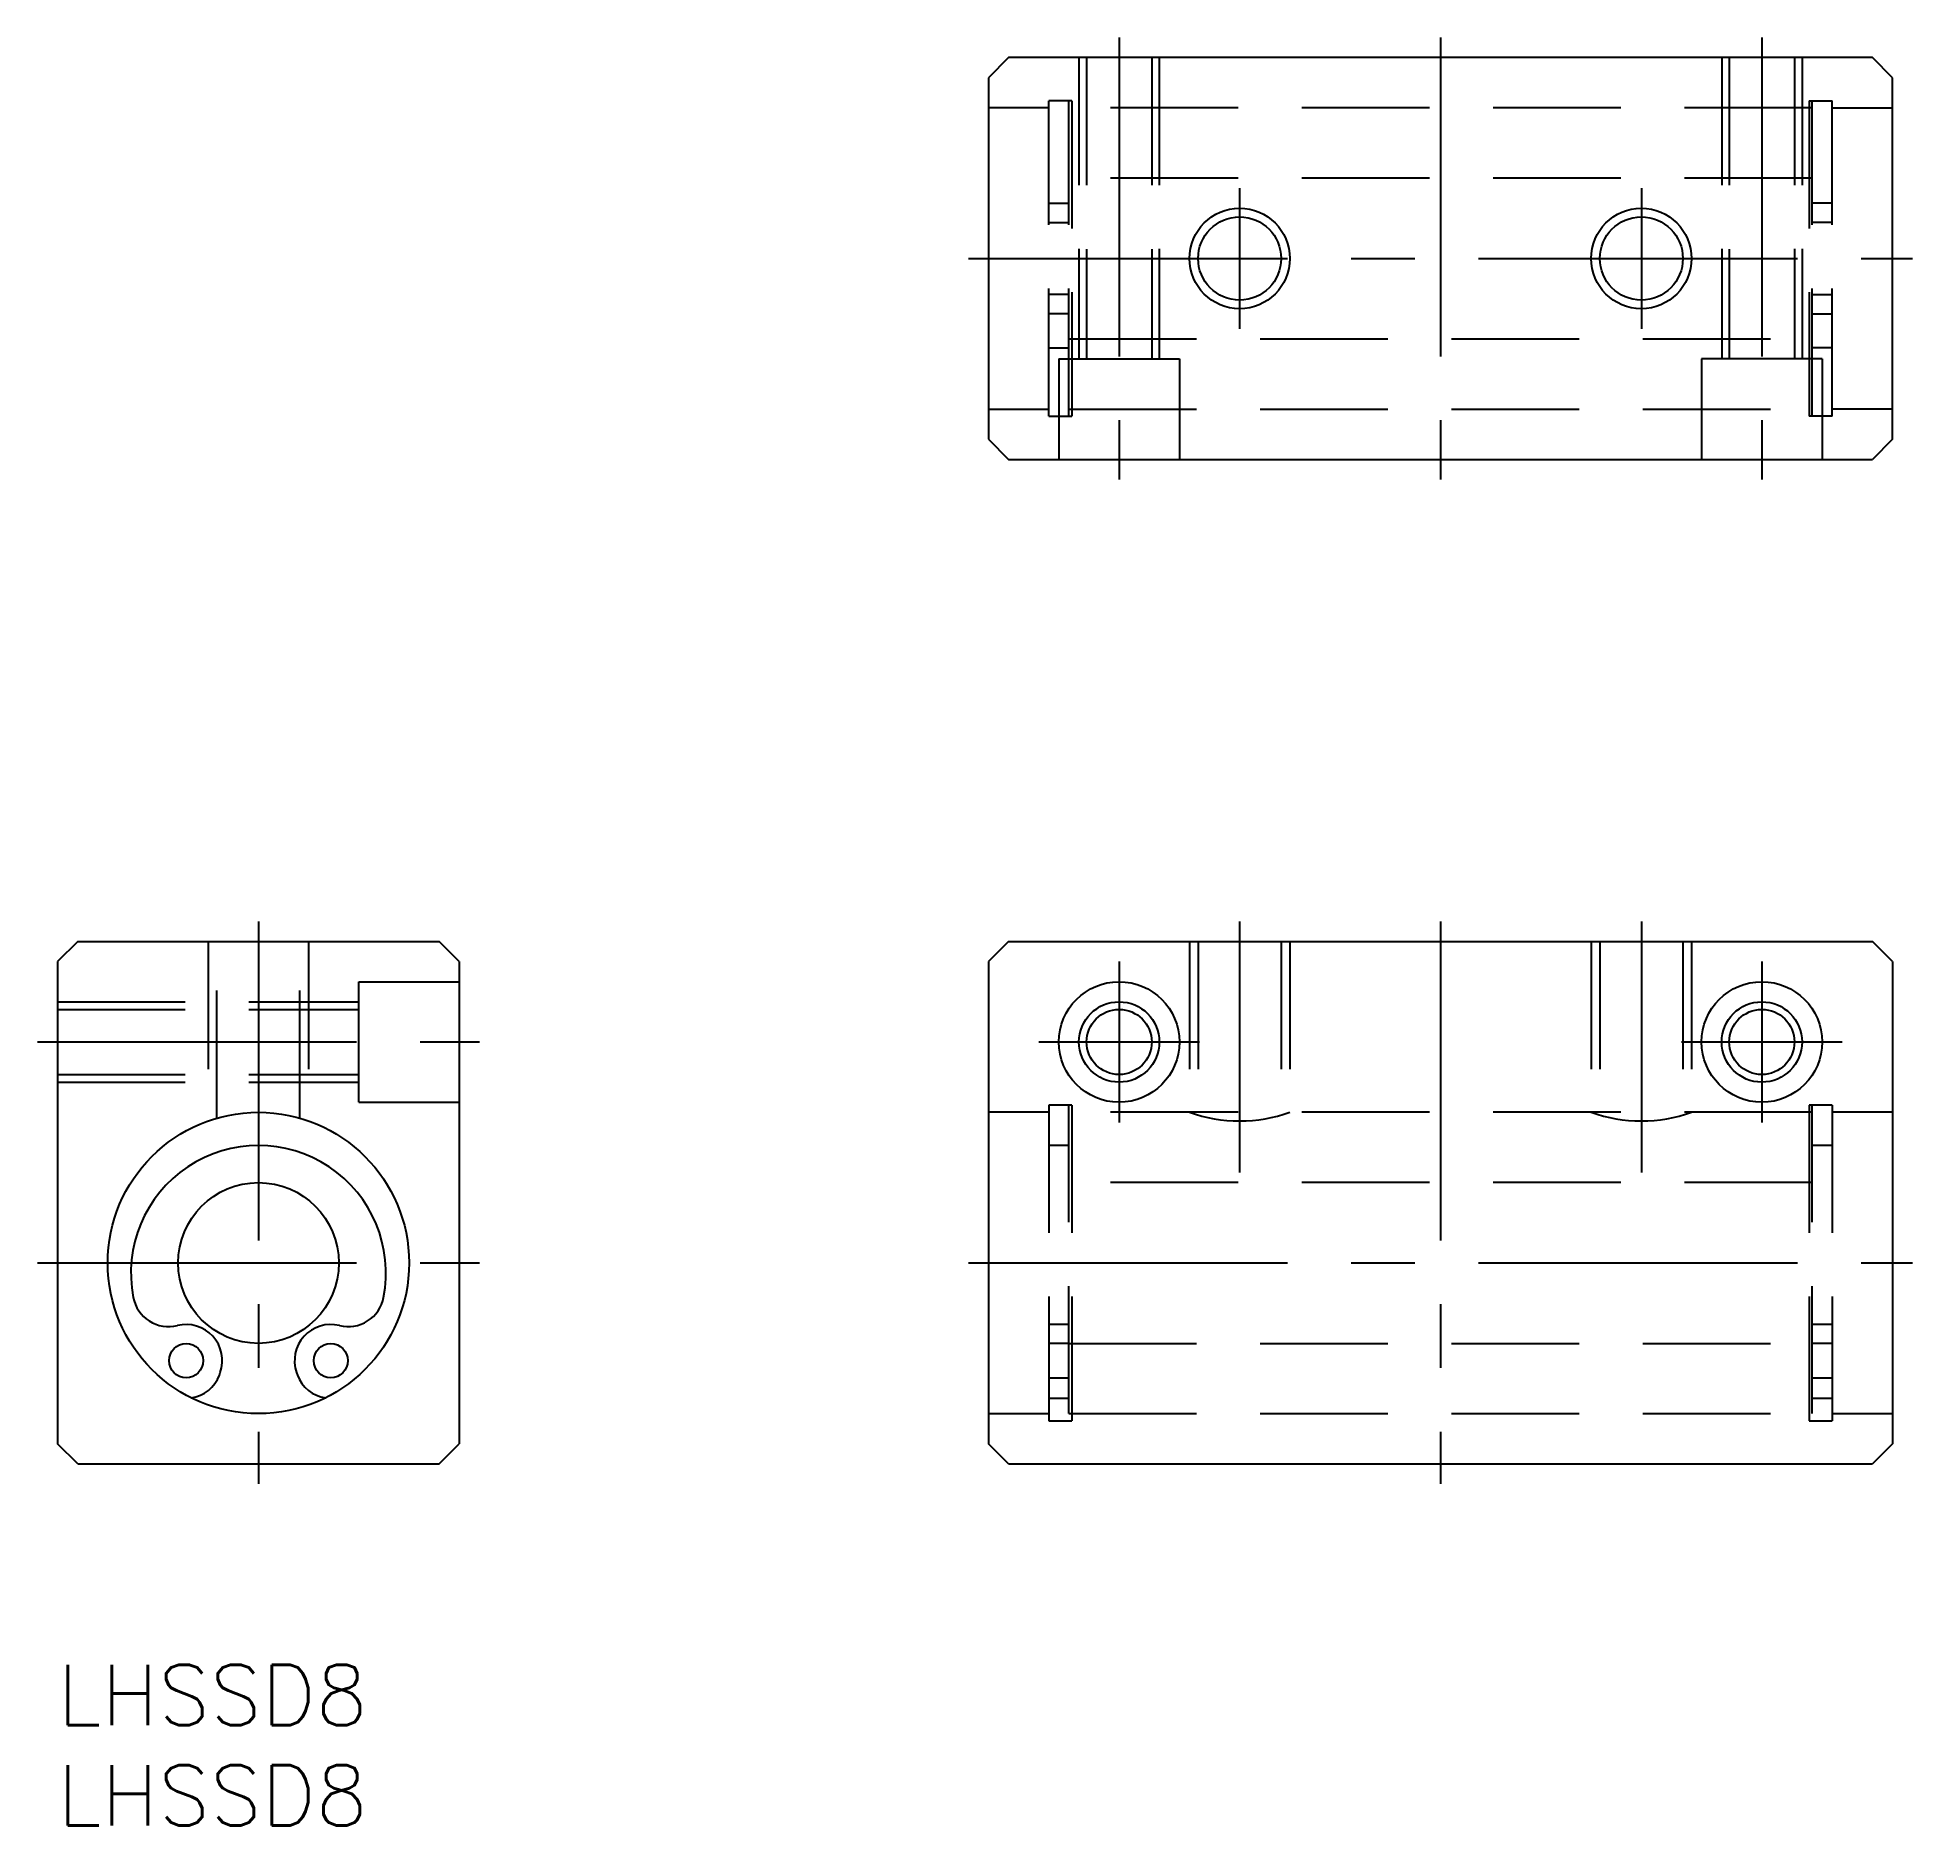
# Model space of a CAD drawing. Extents: x -1 to 92.4, y -8 to 81.
import ezdxf

# ---------------------------------------------------------------- set-up
doc = ezdxf.new("R2010")
doc.units = 0
doc.header["$LTSCALE"] = 0.5
doc.linetypes.add('CENTER', pattern=[50.8, 31.75, -6.35, 6.35, -6.35])
doc.linetypes.add('DASHED', pattern=[19.05, 12.7, -6.35])
for name, color, linetype in [('MSM_CENTER', 1, 'CENTER'), ('MSM_CONTINUOUS', 7, 'CONTINUOUS'), ('MSM_DASHED', 4, 'DASHED'), ('MSM_NARROW', 5, 'CONTINUOUS'), ('MSM_PART_NUMBER', 7, 'CONTINUOUS')]:
    doc.layers.add(name, color=color, linetype=linetype)
doc.styles.get("Standard").update_dxf_attribs({"font": 'txt.shx', "height": 3, "bigfont": 'bigfont.shx'})

# ---------------------------------------------------------------- blocks, each defined once
blk = doc.blocks.new('*U2')
at = {"layer": 'MSM_PART_NUMBER'}
blk.add_text('LHSSD8', height=3, dxfattribs=at).set_placement((0, -3))
blk = doc.blocks.new('*U3')
at = {"layer": 'MSM_PART_NUMBER'}
blk.add_text('LHSSD8', height=3, dxfattribs=at).set_placement((0, -8))

msp = doc.modelspace()

# ---------------------------------------------------------------- linework, layer by layer
at = {"layer": 'MSM_CENTER'}
for p, q in [((52.852, 81), (52.852, 59)), ((68.852, 81), (68.852, 59)), ((84.852, 81), (84.852, 59)), ((58.852, 73.5), (58.852, 66.5)), ((78.852, 73.5), (78.852, 66.5)), ((45.352, 70), (92.352, 70)), ((10, 37), (10, 9)), ((58.852, 37), (58.852, 24.5)), ((68.852, 37), (68.852, 9)), ((78.852, 37), (78.852, 24.5)), ((52.852, 35), (52.852, 27)), ((84.852, 35), (84.852, 27)), ((-1, 31), (21, 31)), ((48.852, 31), (56.852, 31)), ((80.852, 31), (88.852, 31)), ((-1, 20), (21, 20)), ((45.352, 20), (92.352, 20))]:
    msp.add_line(p, q, dxfattribs=at)
at = {"layer": 'MSM_CONTINUOUS'}
for p, q in [((47.352, 80), (46.352, 79)), ((90.352, 80), (47.352, 80)), ((91.352, 79), (90.352, 80)), ((46.352, 79), (46.352, 61)), ((91.352, 61), (91.352, 79)), ((46.352, 61), (47.352, 60)), ((91.352, 61), (90.352, 60)), ((47.352, 60), (90.352, 60)), ((1, 36), (0, 35)), ((1, 36), (19, 36)), ((20, 35), (19, 36)), ((47.352, 36), (46.352, 35)), ((47.352, 36), (90.352, 36)), ((91.352, 35), (90.352, 36)), ((0, 35), (0, 11)), ((20, 35), (20, 11)), ((46.352, 35), (46.352, 11)), ((91.352, 35), (91.352, 11)), ((8.056, 14.419), (8.1, 14.545)), ((11.9, 14.545), (11.944, 14.419)), ((1, 10), (0, 11)), ((19, 10), (20, 11)), ((47.352, 10), (46.352, 11)), ((91.352, 11), (90.352, 10)), ((1, 10), (19, 10)), ((47.352, 10), (90.352, 10))]:
    msp.add_line(p, q, dxfattribs=at)
for centre, radius in [((58.852, 70), 2.067), ((78.852, 70), 2.067), ((52.852, 31), 3), ((84.852, 31), 3), ((52.852, 31), 1.621), ((84.852, 31), 1.621), ((10, 20), 7.5), ((10, 20), 4), ((6.4, 15.138), 0.85), ((13.6, 15.138), 0.85)]:
    msp.add_circle(centre, radius, dxfattribs=at)
for centre, radius, start, end in [((10, 19.5), 6.35, 349.00016, 190.99984), ((5.534, 18.632), 1.8, 190.99984, 283.92599), ((14.466, 18.632), 1.8, 256.07401, 349.00016), ((6.4, 15.138), 1.8, 340.79317, 103.92599), ((13.6, 15.138), 1.8, 76.07401, 199.20683), ((6.45, 14.978), 1.7, 276.75314, 340.79317), ((13.55, 14.978), 1.7, 199.20683, 263.24686)]:
    msp.add_arc(centre, radius, start, end, dxfattribs=at)
at = {"layer": 'MSM_DASHED'}
for p, q in [((50.852, 80), (50.852, 64.995)), ((51.231, 79.995), (51.231, 64.995)), ((54.473, 79.995), (54.473, 64.995)), ((54.852, 80), (54.852, 64.995)), ((82.852, 80), (82.852, 64.995)), ((83.231, 79.995), (83.231, 64.995)), ((86.473, 80), (86.473, 65)), ((86.852, 80), (86.852, 64.995)), ((49.352, 77.5), (46.352, 77.5)), ((49.352, 62.15), (49.352, 77.85)), ((50.502, 77.85), (49.352, 77.85)), ((50.352, 62.15), (50.352, 77.85)), ((87.352, 77.5), (50.352, 77.5)), ((50.502, 77.85), (50.502, 62.15)), ((87.202, 77.85), (87.202, 62.15)), ((87.202, 77.85), (88.352, 77.85)), ((87.352, 62.15), (87.352, 77.85)), ((88.352, 62.15), (88.352, 77.85)), ((88.352, 77.5), (91.352, 77.5)), ((87.352, 74), (50.352, 74)), ((49.352, 72.75), (50.352, 72.75)), ((88.352, 72.75), (87.352, 72.75)), ((49.352, 71.8), (50.352, 71.8)), ((88.352, 71.8), (87.352, 71.8)), ((50.352, 68.2), (49.352, 68.2)), ((87.352, 68.2), (88.352, 68.2)), ((50.352, 67.25), (49.352, 67.25)), ((87.352, 67.25), (88.352, 67.25)), ((49.352, 65.55), (50.352, 65.55)), ((50.352, 66), (87.352, 66)), ((88.352, 65.55), (87.352, 65.55)), ((49.852, 65), (55.852, 65)), ((49.852, 65), (49.852, 60)), ((55.852, 65), (55.852, 60)), ((81.852, 65), (81.852, 60)), ((87.852, 65), (81.852, 65)), ((87.852, 65), (87.852, 60)), ((46.352, 62.5), (49.352, 62.5)), ((49.352, 62.15), (50.502, 62.15)), ((50.352, 62.5), (87.352, 62.5)), ((88.352, 62.15), (87.202, 62.15)), ((91.352, 62.5), (88.352, 62.5)), ((7.5, 36), (7.5, 27.071)), ((7.933, 27.21), (7.933, 36)), ((12.067, 27.21), (12.067, 36)), ((12.5, 36), (12.5, 27.071)), ((56.352, 36), (56.352, 27.5)), ((56.785, 36), (56.785, 27.362)), ((60.919, 36), (60.919, 27.362)), ((61.352, 36), (61.352, 27.5)), ((76.352, 36), (76.352, 27.5)), ((76.785, 36), (76.785, 27.362)), ((80.919, 36), (80.919, 27.362)), ((81.352, 36), (81.352, 27.5)), ((15, 28), (15, 34)), ((15, 34), (20, 34)), ((0, 33), (15.005, 33)), ((0.005, 32.621), (15.005, 32.621)), ((0, 29.379), (15, 29.379)), ((0, 29), (15.005, 29)), ((15, 28), (20, 28)), ((49.352, 27.5), (46.352, 27.5)), ((49.352, 27.85), (49.352, 12.15)), ((50.502, 27.85), (49.352, 27.85)), ((50.352, 12.5), (50.352, 27.85)), ((87.352, 27.5), (50.352, 27.5)), ((50.502, 27.85), (50.502, 12.15)), ((87.202, 27.85), (87.202, 12.15)), ((88.352, 27.85), (87.202, 27.85)), ((87.352, 12.5), (87.352, 27.85)), ((88.352, 27.85), (88.352, 12.15)), ((91.352, 27.5), (88.352, 27.5)), ((50.352, 25.85), (49.352, 25.85)), ((88.352, 25.85), (87.352, 25.85)), ((87.352, 24), (50.352, 24)), ((50.352, 16.938), (49.352, 16.938)), ((88.352, 16.938), (87.352, 16.938)), ((50.352, 15.988), (49.352, 15.988)), ((50.352, 16), (87.352, 16)), ((88.352, 15.988), (87.352, 15.988)), ((49.352, 14.288), (50.352, 14.288)), ((87.352, 14.288), (88.352, 14.288)), ((49.352, 13.278), (50.352, 13.278)), ((87.352, 13.278), (88.352, 13.278)), ((46.352, 12.5), (49.352, 12.5)), ((49.352, 12.15), (50.502, 12.15)), ((50.352, 12.5), (87.352, 12.5)), ((87.202, 12.15), (88.352, 12.15)), ((88.352, 12.5), (91.352, 12.5))]:
    msp.add_line(p, q, dxfattribs=at)
for centre in [(58.852, 34.571), (78.852, 34.571)]:
    msp.add_arc(centre, 7.5, 250.52878, 289.47122, dxfattribs=at)
at = {"layer": 'MSM_NARROW'}
for centre, radius in [((58.852, 70), 2.5), ((78.852, 70), 2.5), ((52.852, 31), 2), ((84.852, 31), 2)]:
    msp.add_circle(centre, radius, dxfattribs=at)

# ---------------------------------------------------------------- block references
at = {"layer": 'MSM_CONTINUOUS'}
for name in ['*U2', '*U3']:
    msp.add_blockref(name, (0, 0), dxfattribs=at)

doc.saveas('drawing.dxf')
